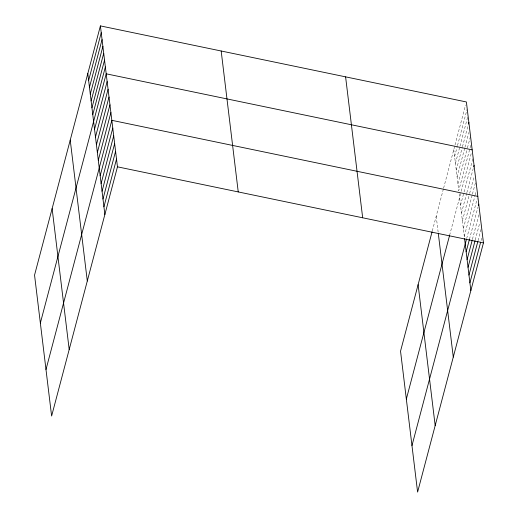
<?xml version="1.0" encoding="UTF-8"?>
<svg xmlns="http://www.w3.org/2000/svg" width="518" height="518" viewBox="0 0 518 518"><rect width="100%" height="100%" fill="white"/><g stroke="black" fill="none" stroke-linecap="round" stroke-linejoin="round"><path stroke-width="0.39" stroke-dasharray="2.59 1.94" d="M432.303 230.937L443.402 188.934M443.596 188.176L454.817 145.726M455.024 144.943L465.552 105.083M454.61 156.481L457.297 146.316M457.504 145.539L467.003 109.583M455.439 163.325L459.777 146.911M459.984 146.128L467.832 116.427M456.267 170.169L462.257 147.5M462.464 146.724L468.039 125.615M457.096 177.014L464.737 148.096M464.944 147.313L468.868 132.459M457.925 183.858L467.223 148.685M467.43 147.902L470.318 136.959M470.732 145.37L458.754 190.708L453.781 149.637M449.598 235.34L461.033 192.081M461.24 191.297L471.354 152.998M460.521 205.303L463.83 192.793M464.037 192.016L472.915 158.404M461.46 213.053L466.627 193.512M466.835 192.728L473.232 168.499M462.399 220.804L469.425 194.231M469.632 193.447L474.171 176.249M463.338 228.555L472.222 194.943M472.429 194.166L475.731 181.656M464.277 236.305L475.019 195.662M475.226 194.878L475.841 192.534M466.66 238.584L477.195 198.724M469.457 239.303L477.926 207.258M472.461 239.238L479.072 214.225M475.259 239.957L479.804 222.759M478.056 240.669L481.157 228.943M481.06 240.605L481.682 238.261M459.123 193.745L464.465 237.859M436.208 216.142L438.144 232.116"/><path stroke-width="0.78" d="M100.401 25.9L34.551 275.116L51.619 416.045L117.463 166.828L100.401 25.9L466.381 101.955L483.449 242.884L417.599 492.1L400.537 351.172L432.096 231.714M88.63 80.426L101.23 32.744M89.459 87.27L102.059 39.588M90.287 94.114L102.888 46.439M91.116 100.958L103.717 53.283M91.945 107.809L104.545 60.127M92.774 114.653L105.374 66.971M40.359 323.031L106.203 73.815L472.183 149.87M94.541 129.247L107.142 81.566M95.48 136.998L108.081 89.316M96.419 144.749L109.02 97.073M97.358 152.499L109.958 104.824M98.297 160.25L110.897 112.574M45.985 369.541L111.836 120.325L477.816 196.38M100.175 175.757L112.775 128.076M101.114 183.508L113.707 135.826M102.052 191.259L114.646 143.577M102.991 199.009L115.585 151.327M103.93 206.76L116.524 159.078M468.453 124.055L468.868 122.488M406.339 399.087L449.598 235.34M473.646 166.938L474.061 165.371M411.972 445.59L466.459 239.368M466.155 251.806L469.457 239.303M478.341 205.691L478.755 204.131M467.094 259.563L472.261 240.022M468.032 267.314L475.058 240.734M468.971 275.064L477.855 241.453M469.91 282.815L480.652 242.171M117.463 166.828L483.449 242.884M464.562 238.63L470.849 290.566M438.332 233.637L453.276 357.07M418.104 284.66L435.172 425.595M345.603 76.858L362.671 217.787M221.173 50.997L238.241 191.932M87.801 73.582L104.869 214.51M70.228 140.087L87.296 281.015M52.124 208.605L69.192 349.54"/></g></svg>
